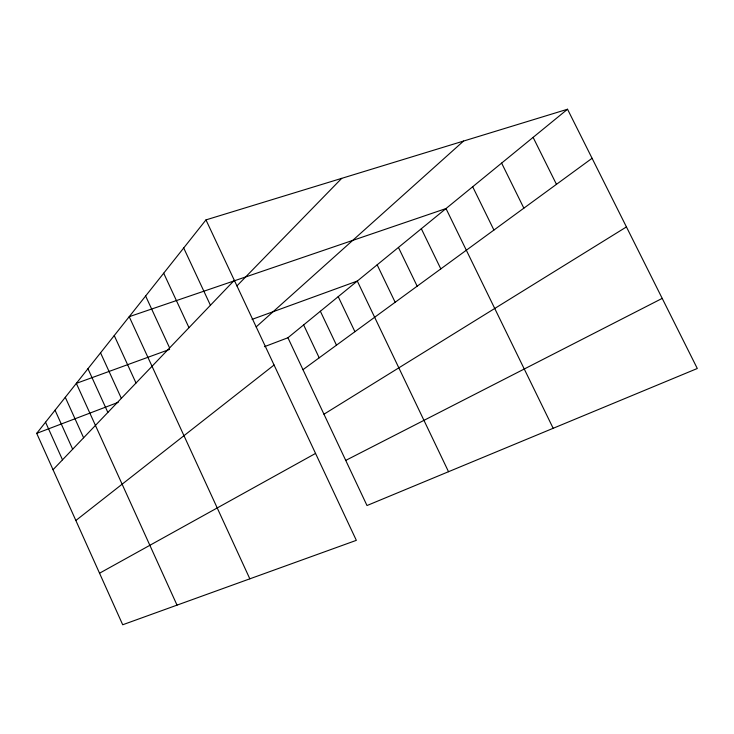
<?xml version="1.0" encoding="UTF-8"?>
<svg xmlns="http://www.w3.org/2000/svg" width="734" height="734" viewBox="0 0 734 734"><rect width="100%" height="100%" fill="white"/><g stroke="black" fill="none" stroke-linecap="round" stroke-linejoin="round"><path stroke-width="1.1" d="M205.97 219.897L356.339 540.343L122.706 624.762L36.7 433.354L205.97 219.897L567.529 109.238L697.3 368.496L367 505.533L287.93 337.75L567.529 109.238M53.041 469.714L234.32 280.305M236.935 285.893L341.714 178.353M256.175 326.905L463.567 141.056M75.859 520.489L274.066 365.018M302.977 369.67L592.081 158.287M323.96 414.205L626.441 226.925M99.54 573.208L315.556 453.419M345.732 460.401L662.206 298.389M36.7 433.354L118.202 402.342M264.442 346.687L287.93 337.75M169.6 349.402L76.345 383.359L177.022 605.137M252.056 319.373L357.311 281.049L448.529 471.714M533.113 137.368L556.455 184.335M501.625 163.104L523.856 208.162M472.687 186.757L493.918 230.054M553.17 428.298L446.006 208.557L129.212 316.693L249.835 578.823M421.334 228.724L440.813 268.892M398.443 247.431L417.16 286.187M377.157 264.827L395.158 302.27M338.218 296.655L354.917 331.695M320.363 311.244L336.475 345.182M303.637 324.914L319.198 357.816M183.702 247.973L210.429 305.261M163.7 273.204L188.987 327.676M145.626 295.995L169.609 347.916M114.247 335.557L136.01 383.029M100.549 352.834L121.339 398.351M87.952 368.716L107.861 412.435M65.289 397.305L83.612 437.776M55.05 410.214L72.666 449.217M45.545 422.197L62.5 459.833"/></g></svg>
